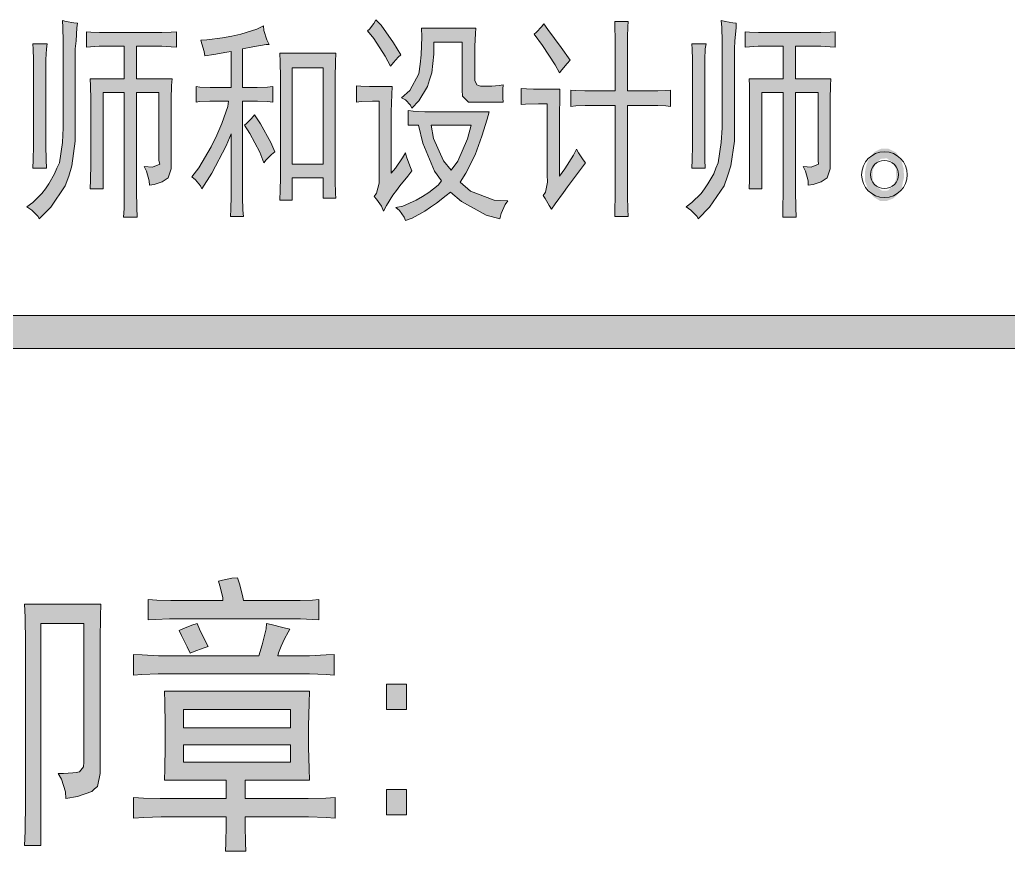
# Model space of a CAD drawing. Header units: millimetres. Extents: x 805 to 6044844, y 120 to 7887884.
# Drawn here: x 6037341 to 6039287, y 7861312 to 7862948 of the extents above; entities that cross this region are included whole.
import ezdxf

# ---------------------------------------------------------------- set-up
doc = ezdxf.new("R2010")
doc.units = ezdxf.units.MM

msp = doc.modelspace()

# ---------------------------------------------------------------- hatches: boundary and pattern name
h = msp.add_hatch(color=0)
h.dxf.hatch_style = 2
h.paths.add_polyline_path([(6037454.5, 7862941.7), (6037453.4, 7862932.1), (6037451.8, 7862906.8), (6037450.2, 7862890.7), (6037450.2, 7862738.8), (6037450.2, 7862709.3), (6037443.7, 7862660.5), (6037437.3, 7862640.6), (6037430.3, 7862621.3), (6037401.9, 7862579.5), (6037379.3, 7862556.4), (6037377.2, 7862561.2), (6037364.9, 7862573.5), (6037355.2, 7862580), (6037367, 7862588.6), (6037384.7, 7862606.3), (6037391.7, 7862615.4), (6037398.1, 7862625.1), (6037409.4, 7862644.9), (6037414.2, 7862656.2), (6037419.1, 7862666.9), (6037425, 7862706.6), (6037426.6, 7862735.6), (6037426.6, 7862892.3), (6037426.6, 7862906.3), (6037425.5, 7862933.1), (6037425, 7862946.5), (6037432.5, 7862944.9), (6037447.5, 7862942.2)])
h = msp.add_hatch(color=0)
h.dxf.hatch_style = 2
h.paths.add_polyline_path([(6038042.1, 7862948.2), (6038052.3, 7862937.4), (6038077, 7862902.5), (6038091.5, 7862878.9), (6038086.1, 7862874.6), (6038076.5, 7862863.9), (6038071.1, 7862856.9), (6038060.4, 7862876.8), (6038037.8, 7862911.1), (6038025.5, 7862926.1), (6038029.3, 7862929.9), (6038037.8, 7862940.6)])
h = msp.add_hatch(color=0)
h.dxf.hatch_style = 2
h.paths.add_polyline_path([(6038372.7, 7862940.1), (6038380.8, 7862928.8), (6038407.1, 7862893.4), (6038424.8, 7862868.7), (6038418.9, 7862862.3), (6038408.2, 7862849.4), (6038403.3, 7862843.5), (6038394.7, 7862859.6), (6038370.1, 7862897.7), (6038354, 7862919.7), (6038358.2, 7862924), (6038367.9, 7862934.2)])
h = msp.add_hatch(color=0)
h.dxf.hatch_style = 2
h.paths.add_polyline_path([(6038513.3, 7862808.1), (6038513.3, 7862892.3), (6038513.3, 7862909.5), (6038512.8, 7862935.8), (6038512.3, 7862944.9), (6038538.6, 7862944.9), (6038538, 7862934.2), (6038537.5, 7862914.3), (6038537.5, 7862906.3), (6038537.5, 7862808.1), (6038589.6, 7862808.1), (6038597.1, 7862808.1), (6038613.2, 7862809.2), (6038622.3, 7862809.7), (6038622.3, 7862777.5), (6038612.6, 7862778.6), (6038597.1, 7862779.6), (6038590.6, 7862779.6), (6038537.5, 7862779.6), (6038537.5, 7862610.6), (6038537.5, 7862600.4), (6038538, 7862575.7), (6038538.6, 7862561.2), (6038512.3, 7862561.2), (6038512.8, 7862575.7), (6038513.3, 7862599.3), (6038513.3, 7862609), (6038513.3, 7862779.6), (6038464, 7862779.6), (6038454.3, 7862779.6), (6038435.5, 7862778.6), (6038425.9, 7862777.5), (6038425.9, 7862809.7), (6038435.5, 7862809.2), (6038453.2, 7862808.1), (6038461.3, 7862808.1)])
h = msp.add_hatch(color=0)
h.dxf.hatch_style = 2
h.paths.add_polyline_path([(6038751.6, 7862941.7), (6038751.1, 7862932.1), (6038748.9, 7862906.8), (6038747.9, 7862890.7), (6038747.9, 7862738.8), (6038747.9, 7862709.3), (6038740.9, 7862660.5), (6038734.5, 7862640.6), (6038728, 7862621.3), (6038699, 7862579.5), (6038676.5, 7862556.4), (6038674.4, 7862561.2), (6038662, 7862573.5), (6038652.9, 7862580), (6038664.2, 7862588.6), (6038682.4, 7862606.3), (6038688.8, 7862615.4), (6038695.3, 7862625.1), (6038707.1, 7862644.9), (6038711.4, 7862656.2), (6038716.2, 7862666.9), (6038722.1, 7862706.6), (6038723.7, 7862735.6), (6038723.7, 7862892.3), (6038723.7, 7862906.3), (6038723.2, 7862933.1), (6038722.1, 7862946.5), (6038730.2, 7862944.9), (6038744.7, 7862942.2)])
h = msp.add_hatch(color=0)
h.dxf.hatch_style = 2
h.paths.add_polyline_path([(6037612.8, 7862922.9), (6037620.8, 7862922.9), (6037639.1, 7862924), (6037649.3, 7862924.5), (6037649.3, 7862894.5), (6037639.1, 7862895), (6037620.8, 7862896.1), (6037612.8, 7862896.1), (6037570.9, 7862896.1), (6037570.9, 7862831.7), (6037640.7, 7862831.7), (6037639.6, 7862818.8), (6037639.1, 7862792), (6037639.1, 7862777.5), (6037639.1, 7862668), (6037639.1, 7862654.6), (6037633.2, 7862636.9), (6037627.3, 7862633.1), (6037621.4, 7862629.4), (6037605.8, 7862624), (6037596.2, 7862622.4), (6037595.6, 7862631.5), (6037590.3, 7862650.3), (6037586, 7862659.4), (6037602.1, 7862658.3), (6037616.6, 7862664.2), (6037614.9, 7862671.2), (6037614.9, 7862804.9), (6037570.9, 7862804.9), (6037570.9, 7862624), (6037570.9, 7862610.6), (6037571.5, 7862578.4), (6037572, 7862559.6), (6037545.2, 7862559.6), (6037546.2, 7862576.8), (6037546.8, 7862609.5), (6037546.8, 7862625.6), (6037546.8, 7862804.9), (6037504.9, 7862804.9), (6037504.9, 7862615.4), (6037479.7, 7862615.4), (6037480.2, 7862633.1), (6037480.8, 7862664.2), (6037480.8, 7862678.2), (6037480.8, 7862777.5), (6037480.8, 7862791.4), (6037480.2, 7862818.3), (6037479.7, 7862831.7), (6037546.8, 7862831.7), (6037546.8, 7862896.1), (6037506, 7862896.1), (6037497.4, 7862896.1), (6037480.2, 7862895), (6037472.2, 7862894.5), (6037472.2, 7862924.5), (6037480.8, 7862924), (6037497.9, 7862922.9), (6037506, 7862922.9)])
h = msp.add_hatch(color=0)
h.dxf.hatch_style = 2
h.paths.add_polyline_path([(6037831.8, 7862899.3), (6037825.9, 7862899.3), (6037800.1, 7862895), (6037779.7, 7862890.7), (6037779.7, 7862815.1), (6037799, 7862815.1), (6037808.1, 7862815.1), (6037828.5, 7862815.6), (6037839.3, 7862816.7), (6037839.3, 7862786.1), (6037828.5, 7862787.1), (6037808.7, 7862787.7), (6037800.1, 7862787.7), (6037779.7, 7862787.7), (6037779.7, 7862613.8), (6037779.7, 7862599.3), (6037780.2, 7862573.5), (6037781.3, 7862561.2), (6037755.6, 7862561.2), (6037756.6, 7862575.2), (6037757.2, 7862600.9), (6037757.2, 7862613.8), (6037757.2, 7862723.8), (6037747.5, 7862700.2), (6037719.1, 7862646), (6037699.7, 7862615.4), (6037697.1, 7862621.3), (6037686.9, 7862633.1), (6037679.9, 7862639), (6037693.8, 7862656.7), (6037718, 7862698.1), (6037728.7, 7862721.1), (6037738.9, 7862744.2), (6037750.7, 7862777.5), (6037751.8, 7862787.7), (6037729.3, 7862787.7), (6037715.3, 7862787.7), (6037694.9, 7862787.1), (6037688.5, 7862786.1), (6037688.5, 7862816.7), (6037695.4, 7862815.6), (6037715.8, 7862815.1), (6037729.3, 7862815.1), (6037757.2, 7862815.1), (6037757.2, 7862885.9), (6037748.6, 7862884.3), (6037722.8, 7862880), (6037705.1, 7862877.3), (6037704, 7862885.9), (6037699.7, 7862900.9), (6037697.6, 7862907.9), (6037709.4, 7862908.4), (6037740, 7862912.7), (6037758.2, 7862916), (6037776.5, 7862919.7), (6037807.6, 7862929.9), (6037820.5, 7862936.3), (6037821.6, 7862927.2), (6037827.5, 7862908.4)])
h = msp.add_hatch(color=0)
h.dxf.hatch_style = 2
h.paths.add_polyline_path([(6038234.8, 7862786.1), (6038224.1, 7862786.1), (6038212.3, 7862797.9), (6038211.7, 7862809.7), (6038211.7, 7862904.1), (6038155.9, 7862904.1), (6038155.9, 7862880.5), (6038152.2, 7862843.5), (6038147.9, 7862830.1), (6038143.6, 7862816.7), (6038126.4, 7862788.8), (6038113, 7862774.3), (6038110.3, 7862780.2), (6038100.1, 7862790.4), (6038092.6, 7862794.7), (6038108.7, 7862809.2), (6038126.4, 7862841.9), (6038129.1, 7862860.7), (6038131.2, 7862878.9), (6038132.8, 7862914.3), (6038131.8, 7862931.5), (6038238.6, 7862931.5), (6038238, 7862921.3), (6038237, 7862896.1), (6038237, 7862880.5), (6038237, 7862834.9), (6038237, 7862828.5), (6038240.7, 7862820.4), (6038243.9, 7862818.8), (6038247.7, 7862817.7), (6038257.4, 7862817.2), (6038263.8, 7862817.2), (6038270.2, 7862817.7), (6038284.7, 7862818.8), (6038292.8, 7862819.9), (6038291.7, 7862811.3), (6038291.7, 7862794.7), (6038292.8, 7862786.1)])
h = msp.add_hatch(color=0)
h.dxf.hatch_style = 2
h.paths.add_polyline_path([(6038910, 7862922.9), (6038918, 7862922.9), (6038936.3, 7862924), (6038946.4, 7862924.5), (6038946.4, 7862894.5), (6038936.3, 7862895), (6038918, 7862896.1), (6038910, 7862896.1), (6038868.1, 7862896.1), (6038868.1, 7862831.7), (6038937.9, 7862831.7), (6038937.3, 7862818.8), (6038936.3, 7862792), (6038936.3, 7862777.5), (6038936.3, 7862668), (6038936.3, 7862654.6), (6038930.3, 7862636.9), (6038924.4, 7862633.1), (6038918.5, 7862629.4), (6038903, 7862624), (6038893.3, 7862622.4), (6038892.8, 7862631.5), (6038887.9, 7862650.3), (6038883.1, 7862659.4), (6038899.2, 7862658.3), (6038913.7, 7862664.2), (6038912.6, 7862671.2), (6038912.6, 7862804.9), (6038868.1, 7862804.9), (6038868.1, 7862624), (6038868.1, 7862610.6), (6038868.6, 7862578.4), (6038869.2, 7862559.6), (6038842.9, 7862559.6), (6038843.4, 7862576.8), (6038843.9, 7862609.5), (6038843.9, 7862625.6), (6038843.9, 7862804.9), (6038802.1, 7862804.9), (6038802.1, 7862615.4), (6038776.9, 7862615.4), (6038777.4, 7862633.1), (6038777.9, 7862664.2), (6038777.9, 7862678.2), (6038777.9, 7862777.5), (6038777.9, 7862791.4), (6038777.4, 7862818.3), (6038776.9, 7862831.7), (6038843.9, 7862831.7), (6038843.9, 7862896.1), (6038803.7, 7862896.1), (6038794.6, 7862896.1), (6038777.4, 7862895), (6038769.3, 7862894.5), (6038769.3, 7862924.5), (6038777.9, 7862924), (6038795.1, 7862922.9), (6038803.7, 7862922.9)])
h = msp.add_hatch(color=0)
h.dxf.hatch_style = 2
h.paths.add_polyline_path([(6037394.9, 7862900.9), (6037393.3, 7862890.7), (6037392.2, 7862870.3), (6037392.2, 7862860.7), (6037392.2, 7862713.6), (6037392.2, 7862700.7), (6037392.8, 7862672.3), (6037393.3, 7862656.2), (6037367, 7862656.2), (6037367.5, 7862672.3), (6037368.1, 7862700.2), (6037368.1, 7862712), (6037368.1, 7862862.3), (6037368.1, 7862870.3), (6037367.5, 7862890.2), (6037367, 7862900.9)])
h = msp.add_hatch(color=0)
h.dxf.hatch_style = 2
h.paths.add_polyline_path([(6038692.1, 7862900.9), (6038690.5, 7862890.7), (6038689.4, 7862870.3), (6038689.4, 7862860.7), (6038689.4, 7862713.6), (6038689.4, 7862700.7), (6038689.9, 7862672.3), (6038690.5, 7862656.2), (6038664.2, 7862656.2), (6038664.7, 7862672.3), (6038665.2, 7862700.2), (6038665.2, 7862712), (6038665.2, 7862862.3), (6038665.2, 7862870.3), (6038664.7, 7862890.2), (6038664.2, 7862900.9)])
h = msp.add_hatch(color=0)
h.paths.add_polyline_path([(6037963.2, 7862882.7), (6037962.7, 7862865.5), (6037962.2, 7862834.4), (6037962.2, 7862819.9), (6037962.2, 7862646), (6037962.2, 7862631), (6037962.7, 7862606.3), (6037963.2, 7862597.2), (6037938, 7862597.2), (6037938, 7862637.4), (6037877.4, 7862637.4), (6037877.4, 7862593.4), (6037853.2, 7862593.4), (6037853.8, 7862612.7), (6037854.3, 7862636.9), (6037854.3, 7862640.6), (6037854.3, 7862819.9), (6037854.3, 7862834.4), (6037853.8, 7862865.5), (6037853.2, 7862882.7)])
h.paths.add_polyline_path([(6037938, 7862664.2), (6037938, 7862853.7), (6037877.4, 7862853.7), (6037877.4, 7862664.2)])
h = msp.add_hatch(color=0)
h.dxf.hatch_style = 2
h.paths.add_polyline_path([(6038073.8, 7862816.7), (6038073.3, 7862801.1), (6038072.2, 7862767.3), (6038072.2, 7862749), (6038072.2, 7862646), (6038080.8, 7862656.2), (6038094.7, 7862676.6), (6038100.1, 7862686.3), (6038102.2, 7862678.2), (6038108.7, 7862660.5), (6038113, 7862650.8), (6038104.9, 7862640.6), (6038089.4, 7862621.3), (6038082.4, 7862612.2), (6038075.4, 7862603.1), (6038063.1, 7862582.7), (6038057.2, 7862571.4), (6038052.9, 7862581.1), (6038043.2, 7862595), (6038038.4, 7862600.4), (6038043.2, 7862606.8), (6038048.6, 7862626.7), (6038048.6, 7862639), (6038048.6, 7862787.7), (6038035.2, 7862787.7), (6038013.2, 7862787.1), (6038004, 7862786.1), (6038004, 7862818.3), (6038012.1, 7862817.2), (6038029.3, 7862816.7), (6038038.4, 7862816.7)])
h = msp.add_hatch(color=0)
h.dxf.hatch_style = 2
h.paths.add_polyline_path([(6038404.4, 7862811.3), (6038403.9, 7862795.2), (6038403.3, 7862761.4), (6038403.3, 7862743.7), (6038403.3, 7862640.6), (6038414.1, 7862655.1), (6038431.2, 7862681.4), (6038437.1, 7862693.2), (6038440.9, 7862686.3), (6038450, 7862672.8), (6038454.8, 7862666.4), (6038419.4, 7862619.2), (6038411.4, 7862607.9), (6038395.3, 7862585.9), (6038387.8, 7862575.2), (6038383.5, 7862582.7), (6038375.4, 7862596.1), (6038371.7, 7862602), (6038376, 7862609), (6038379.7, 7862628.8), (6038379.2, 7862642.8), (6038379.2, 7862782.9), (6038362, 7862782.9), (6038336.8, 7862781.8), (6038328.2, 7862781.2), (6038328.2, 7862812.9), (6038338.4, 7862812.4), (6038352.3, 7862811.3), (6038356.1, 7862811.3)])
h = msp.add_hatch(color=0)
h.paths.add_polyline_path([(6038105.5, 7862769.4), (6038115.7, 7862768.4), (6038138.2, 7862767.3), (6038151.1, 7862767.3), (6038264.9, 7862767.3), (6038261.1, 7862752.3), (6038250.9, 7862719), (6038243.9, 7862700.7), (6038237.5, 7862682.5), (6038219.2, 7862646.5), (6038208, 7862628.8), (6038228.4, 7862611.1), (6038275.1, 7862592.9), (6038301.9, 7862591.8), (6038296.5, 7862584.3), (6038289, 7862566.6), (6038286.3, 7862556.4), (6038259.5, 7862563.9), (6038210.7, 7862590.2), (6038189.2, 7862609), (6038180.6, 7862602), (6038161.3, 7862587), (6038149.5, 7862579.5), (6038138.2, 7862571.4), (6038113.5, 7862558), (6038100.1, 7862553.2), (6038098, 7862559.6), (6038088.3, 7862572.5), (6038081.3, 7862578.4), (6038095.3, 7862581.6), (6038121.6, 7862592.9), (6038133.9, 7862600.4), (6038146.3, 7862607.9), (6038165, 7862622.9), (6038171.5, 7862631), (6038157.5, 7862650.3), (6038134.5, 7862705), (6038125.9, 7862740.5), (6038105.5, 7862740.5)])
h.paths.add_polyline_path([(6038190.3, 7862652.4), (6038203.1, 7862669.6), (6038222.5, 7862713.6), (6038229.4, 7862740.5), (6038151.1, 7862740.5), (6038155.4, 7862714.2), (6038175.2, 7862670.7)])
h = msp.add_hatch(color=0)
h.dxf.hatch_style = 2
h.paths.add_polyline_path([(6037821.6, 7862666.4), (6037813.5, 7862687.3), (6037794.2, 7862724.4), (6037783.5, 7862740.5), (6037787.2, 7862743.7), (6037796.9, 7862753.9), (6037802.8, 7862760.9), (6037814.6, 7862743.1), (6037835, 7862706.6), (6037843, 7862688.4), (6037836.6, 7862683), (6037825.9, 7862672.3)])
h = msp.add_hatch(color=0)
h.paths.add_polyline_path([(6039078.5, 7862664.2), (6039081.2, 7862655.1), (6039081.7, 7862636.9), (6039079.5, 7862628.3), (6039077.9, 7862619.2), (6039071, 7862605.8), (6039065.6, 7862600.9), (6039060.8, 7862596.6), (6039048.4, 7862591.8), (6039041.4, 7862591.8), (6039034.5, 7862591.8), (6039022.1, 7862599.3), (6039016.2, 7862606.8), (6039010.8, 7862614.9), (6039004.9, 7862631), (6039004.9, 7862640.1), (6039004.9, 7862648.7), (6039008.2, 7862664.2), (6039011.4, 7862671.2), (6039014.6, 7862678.2), (6039024.3, 7862688.4), (6039030.7, 7862691.6), (6039037.7, 7862694.8), (6039051.6, 7862694.3), (6039058.6, 7862690.5), (6039066.1, 7862686.8), (6039075.8, 7862673.9)])
h.paths.add_polyline_path([(6039055.4, 7862617), (6039061.3, 7862622.4), (6039066.7, 7862636.3), (6039066.1, 7862644.9), (6039066.1, 7862654.1), (6039059.7, 7862666.9), (6039053.8, 7862671.2), (6039047.9, 7862675.5), (6039036.1, 7862674.4), (6039030.7, 7862669.6), (6039025.3, 7862664.2), (6039020, 7862650.8), (6039020, 7862642.8), (6039020, 7862634.2), (6039025.9, 7862620.8), (6039032.3, 7862616.5), (6039038.2, 7862611.7), (6039050, 7862612.2)])
h = msp.add_hatch(color=0)
h.dxf.hatch_style = 2
h.paths.add_polyline_path([(6035838.5, 7862301.5), (6035838.5, 7862365.9), (6043344, 7862365.9), (6043344, 7862301.5)])
h = msp.add_hatch(color=0)
h.dxf.hatch_style = 2
h.paths.add_polyline_path([(6037769.5, 7861850.1), (6037773.8, 7861837.8), (6037779.7, 7861815.2), (6037781.3, 7861805), (6037881.1, 7861805), (6037892.9, 7861805), (6037917.1, 7861806.1), (6037930, 7861807.2), (6037930, 7861766.9), (6037917.1, 7861768), (6037893.5, 7861769.1), (6037882.7, 7861769.1), (6037651.4, 7861769.1), (6037635.9, 7861769.1), (6037607.4, 7861768), (6037593.5, 7861766.9), (6037593.5, 7861807.2), (6037610.7, 7861806.1), (6037638.6, 7861805), (6037649.3, 7861805), (6037740.5, 7861805), (6037740.5, 7861810.4), (6037736.2, 7861829.7), (6037732.5, 7861843.1), (6037740, 7861845.3), (6037758.2, 7861849)])
h = msp.add_hatch(color=0)
h.dxf.hatch_style = 2
h.paths.add_polyline_path([(6037500.6, 7861798), (6037500.1, 7861774.4), (6037499, 7861727.2), (6037499, 7861703.6), (6037499, 7861485.2), (6037499, 7861464.8), (6037493.7, 7861439.5), (6037488.3, 7861434.7), (6037482.9, 7861429.3), (6037454.5, 7861419.7), (6037431.4, 7861415.4), (6037430.9, 7861428.8), (6037423.3, 7861453.5), (6037416.4, 7861464.8), (6037427.1, 7861464.8), (6037445.4, 7861465.8), (6037451.8, 7861466.9), (6037458.8, 7861468), (6037466.3, 7861478.2), (6037466.8, 7861487.3), (6037466.8, 7861759.9), (6037382.6, 7861759.9), (6037382.6, 7861323.1), (6037350.4, 7861323.1), (6037351.4, 7861351), (6037352, 7861409.5), (6037352, 7861440.1), (6037352, 7861696.6), (6037352, 7861721.8), (6037351.4, 7861772.3), (6037350.4, 7861798)])
h = msp.add_hatch(color=0)
h.dxf.hatch_style = 2
h.paths.add_polyline_path([(6037894.6, 7861696.6), (6037911.2, 7861696.6), (6037944.5, 7861698.2), (6037960, 7861699.3), (6037960, 7861658.5), (6037944.5, 7861659.6), (6037911.2, 7861660.7), (6037894.6, 7861660.7), (6037629.4, 7861660.7), (6037613.3, 7861660.7), (6037581.1, 7861659.6), (6037565, 7861658.5), (6037565, 7861699.3), (6037581.7, 7861698.2), (6037613.9, 7861696.6), (6037629.4, 7861696.6), (6037811.9, 7861696.6), (6037818.3, 7861718.1), (6037825.9, 7861749.7), (6037826.9, 7861759.9), (6037836.1, 7861757.8), (6037859.1, 7861751.9), (6037872.6, 7861748.7), (6037869.3, 7861742.8), (6037862.4, 7861729.9), (6037859.1, 7861722.9), (6037855.4, 7861715.4), (6037850.5, 7861702.5), (6037848.9, 7861696.6)])
h = msp.add_hatch(color=0)
h.dxf.hatch_style = 2
h.paths.add_polyline_path([(6037654.7, 7861746.5), (6037662.2, 7861749.7), (6037679.9, 7861756.7), (6037690.1, 7861759.9), (6037694.9, 7861748.7), (6037706.2, 7861726.1), (6037712.1, 7861714.9), (6037701.9, 7861711.6), (6037684.2, 7861704.7), (6037676.7, 7861701.4), (6037670.8, 7861713.8), (6037659.5, 7861736.3)])
h = msp.add_hatch(color=0)
h.dxf.hatch_style = 2
h.paths.add_polyline_path([(6038102.2, 7861590.9), (6038063.1, 7861590.9), (6038063.1, 7861640.8), (6038102.2, 7861640.8)])
h = msp.add_hatch(color=0)
h.paths.add_polyline_path([(6037911.2, 7861626.8), (6037910.7, 7861603.2), (6037909.6, 7861558.2), (6037909.6, 7861536.7), (6037909.6, 7861516.8), (6037910.7, 7861473.9), (6037911.2, 7861451.4), (6037784.5, 7861451.4), (6037784.5, 7861415.4), (6037892.9, 7861415.4), (6037908.5, 7861415.4), (6037943.4, 7861416.5), (6037962.2, 7861417.5), (6037962.2, 7861376.8), (6037944.5, 7861378.4), (6037909.6, 7861379.4), (6037892.9, 7861379.4), (6037784.5, 7861379.4), (6037784.5, 7861362.3), (6037785.6, 7861328.5), (6037786.1, 7861311.8), (6037745.9, 7861311.8), (6037746.4, 7861328.5), (6037747.5, 7861362.3), (6037747.5, 7861379.4), (6037632.7, 7861379.4), (6037619.2, 7861379.4), (6037585.4, 7861378.4), (6037565, 7861376.8), (6037565, 7861417.5), (6037584.4, 7861416.5), (6037617.6, 7861415.4), (6037631, 7861415.4), (6037747.5, 7861415.4), (6037747.5, 7861451.4), (6037625.7, 7861451.4), (6037626.8, 7861473.9), (6037627.3, 7861517.9), (6037627.3, 7861539.4), (6037627.3, 7861560.8), (6037626.8, 7861604.3), (6037625.7, 7861626.8)])
h.paths.add_polyline_path([(6037874.2, 7861554.9), (6037874.2, 7861590.9), (6037663.2, 7861590.9), (6037663.2, 7861554.9)])
h.paths.add_polyline_path([(6037874.2, 7861487.3), (6037874.2, 7861521.1), (6037663.2, 7861521.1), (6037663.2, 7861487.3)])
h = msp.add_hatch(color=0)
h.dxf.hatch_style = 2
h.paths.add_polyline_path([(6038102.2, 7861383.7), (6038063.1, 7861383.7), (6038063.1, 7861433.1), (6038102.2, 7861433.1)])

# ---------------------------------------------------------------- linework, layer by layer
at = {"color": 0, "lineweight": 0}
for points in [[(6037454.5, 7862941.7), (6037453.4, 7862932.1), (6037451.8, 7862906.8), (6037450.2, 7862890.7), (6037450.2, 7862738.8), (6037450.2, 7862709.3), (6037443.7, 7862660.5), (6037437.3, 7862640.6), (6037430.3, 7862621.3), (6037401.9, 7862579.5), (6037379.3, 7862556.4), (6037377.2, 7862561.2), (6037364.9, 7862573.5), (6037355.2, 7862580), (6037367, 7862588.6), (6037384.7, 7862606.3), (6037391.7, 7862615.4), (6037398.1, 7862625.1), (6037409.4, 7862644.9), (6037414.2, 7862656.2), (6037419.1, 7862666.9), (6037425, 7862706.6), (6037426.6, 7862735.6), (6037426.6, 7862892.3), (6037426.6, 7862906.3), (6037425.5, 7862933.1), (6037425, 7862946.5), (6037432.5, 7862944.9), (6037447.5, 7862942.2)], [(6038042.1, 7862948.2), (6038052.3, 7862937.4), (6038077, 7862902.5), (6038091.5, 7862878.9), (6038086.1, 7862874.6), (6038076.5, 7862863.9), (6038071.1, 7862856.9), (6038060.4, 7862876.8), (6038037.8, 7862911.1), (6038025.5, 7862926.1), (6038029.3, 7862929.9), (6038037.8, 7862940.6)], [(6038372.7, 7862940.1), (6038380.8, 7862928.8), (6038407.1, 7862893.4), (6038424.8, 7862868.7), (6038418.9, 7862862.3), (6038408.2, 7862849.4), (6038403.3, 7862843.5), (6038394.7, 7862859.6), (6038370.1, 7862897.7), (6038354, 7862919.7), (6038358.2, 7862924), (6038367.9, 7862934.2)], [(6038513.3, 7862808.1), (6038513.3, 7862892.3), (6038513.3, 7862909.5), (6038512.8, 7862935.8), (6038512.3, 7862944.9), (6038538.6, 7862944.9), (6038538, 7862934.2), (6038537.5, 7862914.3), (6038537.5, 7862906.3), (6038537.5, 7862808.1), (6038589.6, 7862808.1), (6038597.1, 7862808.1), (6038613.2, 7862809.2), (6038622.3, 7862809.7), (6038622.3, 7862777.5), (6038612.6, 7862778.6), (6038597.1, 7862779.6), (6038590.6, 7862779.6), (6038537.5, 7862779.6), (6038537.5, 7862610.6), (6038537.5, 7862600.4), (6038538, 7862575.7), (6038538.6, 7862561.2), (6038512.3, 7862561.2), (6038512.8, 7862575.7), (6038513.3, 7862599.3), (6038513.3, 7862609), (6038513.3, 7862779.6), (6038464, 7862779.6), (6038454.3, 7862779.6), (6038435.5, 7862778.6), (6038425.9, 7862777.5), (6038425.9, 7862809.7), (6038435.5, 7862809.2), (6038453.2, 7862808.1), (6038461.3, 7862808.1)], [(6038751.6, 7862941.7), (6038751.1, 7862932.1), (6038748.9, 7862906.8), (6038747.9, 7862890.7), (6038747.9, 7862738.8), (6038747.9, 7862709.3), (6038740.9, 7862660.5), (6038734.5, 7862640.6), (6038728, 7862621.3), (6038699, 7862579.5), (6038676.5, 7862556.4), (6038674.4, 7862561.2), (6038662, 7862573.5), (6038652.9, 7862580), (6038664.2, 7862588.6), (6038682.4, 7862606.3), (6038688.8, 7862615.4), (6038695.3, 7862625.1), (6038707.1, 7862644.9), (6038711.4, 7862656.2), (6038716.2, 7862666.9), (6038722.1, 7862706.6), (6038723.7, 7862735.6), (6038723.7, 7862892.3), (6038723.7, 7862906.3), (6038723.2, 7862933.1), (6038722.1, 7862946.5), (6038730.2, 7862944.9), (6038744.7, 7862942.2)], [(6037612.8, 7862922.9), (6037620.8, 7862922.9), (6037639.1, 7862924), (6037649.3, 7862924.5), (6037649.3, 7862894.5), (6037639.1, 7862895), (6037620.8, 7862896.1), (6037612.8, 7862896.1), (6037570.9, 7862896.1), (6037570.9, 7862831.7), (6037640.7, 7862831.7), (6037639.6, 7862818.8), (6037639.1, 7862792), (6037639.1, 7862777.5), (6037639.1, 7862668), (6037639.1, 7862654.6), (6037633.2, 7862636.9), (6037627.3, 7862633.1), (6037621.4, 7862629.4), (6037605.8, 7862624), (6037596.2, 7862622.4), (6037595.6, 7862631.5), (6037590.3, 7862650.3), (6037586, 7862659.4), (6037602.1, 7862658.3), (6037616.6, 7862664.2), (6037614.9, 7862671.2), (6037614.9, 7862804.9), (6037570.9, 7862804.9), (6037570.9, 7862624), (6037570.9, 7862610.6), (6037571.5, 7862578.4), (6037572, 7862559.6), (6037545.2, 7862559.6), (6037546.2, 7862576.8), (6037546.8, 7862609.5), (6037546.8, 7862625.6), (6037546.8, 7862804.9), (6037504.9, 7862804.9), (6037504.9, 7862615.4), (6037479.7, 7862615.4), (6037480.2, 7862633.1), (6037480.8, 7862664.2), (6037480.8, 7862678.2), (6037480.8, 7862777.5), (6037480.8, 7862791.4), (6037480.2, 7862818.3), (6037479.7, 7862831.7), (6037546.8, 7862831.7), (6037546.8, 7862896.1), (6037506, 7862896.1), (6037497.4, 7862896.1), (6037480.2, 7862895), (6037472.2, 7862894.5), (6037472.2, 7862924.5), (6037480.8, 7862924), (6037497.9, 7862922.9), (6037506, 7862922.9)], [(6037831.8, 7862899.3), (6037825.9, 7862899.3), (6037800.1, 7862895), (6037779.7, 7862890.7), (6037779.7, 7862815.1), (6037799, 7862815.1), (6037808.1, 7862815.1), (6037828.5, 7862815.6), (6037839.3, 7862816.7), (6037839.3, 7862786.1), (6037828.5, 7862787.1), (6037808.7, 7862787.7), (6037800.1, 7862787.7), (6037779.7, 7862787.7), (6037779.7, 7862613.8), (6037779.7, 7862599.3), (6037780.2, 7862573.5), (6037781.3, 7862561.2), (6037755.6, 7862561.2), (6037756.6, 7862575.2), (6037757.2, 7862600.9), (6037757.2, 7862613.8), (6037757.2, 7862723.8), (6037747.5, 7862700.2), (6037719.1, 7862646), (6037699.7, 7862615.4), (6037697.1, 7862621.3), (6037686.9, 7862633.1), (6037679.9, 7862639), (6037693.8, 7862656.7), (6037718, 7862698.1), (6037728.7, 7862721.1), (6037738.9, 7862744.2), (6037750.7, 7862777.5), (6037751.8, 7862787.7), (6037729.3, 7862787.7), (6037715.3, 7862787.7), (6037694.9, 7862787.1), (6037688.5, 7862786.1), (6037688.5, 7862816.7), (6037695.4, 7862815.6), (6037715.8, 7862815.1), (6037729.3, 7862815.1), (6037757.2, 7862815.1), (6037757.2, 7862885.9), (6037748.6, 7862884.3), (6037722.8, 7862880), (6037705.1, 7862877.3), (6037704, 7862885.9), (6037699.7, 7862900.9), (6037697.6, 7862907.9), (6037709.4, 7862908.4), (6037740, 7862912.7), (6037758.2, 7862916), (6037776.5, 7862919.7), (6037807.6, 7862929.9), (6037820.5, 7862936.3), (6037821.6, 7862927.2), (6037827.5, 7862908.4)], [(6038234.8, 7862786.1), (6038224.1, 7862786.1), (6038212.3, 7862797.9), (6038211.7, 7862809.7), (6038211.7, 7862904.1), (6038155.9, 7862904.1), (6038155.9, 7862880.5), (6038152.2, 7862843.5), (6038147.9, 7862830.1), (6038143.6, 7862816.7), (6038126.4, 7862788.8), (6038113, 7862774.3), (6038110.3, 7862780.2), (6038100.1, 7862790.4), (6038092.6, 7862794.7), (6038108.7, 7862809.2), (6038126.4, 7862841.9), (6038129.1, 7862860.7), (6038131.2, 7862878.9), (6038132.8, 7862914.3), (6038131.8, 7862931.5), (6038238.6, 7862931.5), (6038238, 7862921.3), (6038237, 7862896.1), (6038237, 7862880.5), (6038237, 7862834.9), (6038237, 7862828.5), (6038240.7, 7862820.4), (6038243.9, 7862818.8), (6038247.7, 7862817.7), (6038257.4, 7862817.2), (6038263.8, 7862817.2), (6038270.2, 7862817.7), (6038284.7, 7862818.8), (6038292.8, 7862819.9), (6038291.7, 7862811.3), (6038291.7, 7862794.7), (6038292.8, 7862786.1)], [(6038910, 7862922.9), (6038918, 7862922.9), (6038936.3, 7862924), (6038946.4, 7862924.5), (6038946.4, 7862894.5), (6038936.3, 7862895), (6038918, 7862896.1), (6038910, 7862896.1), (6038868.1, 7862896.1), (6038868.1, 7862831.7), (6038937.9, 7862831.7), (6038937.3, 7862818.8), (6038936.3, 7862792), (6038936.3, 7862777.5), (6038936.3, 7862668), (6038936.3, 7862654.6), (6038930.3, 7862636.9), (6038924.4, 7862633.1), (6038918.5, 7862629.4), (6038903, 7862624), (6038893.3, 7862622.4), (6038892.8, 7862631.5), (6038887.9, 7862650.3), (6038883.1, 7862659.4), (6038899.2, 7862658.3), (6038913.7, 7862664.2), (6038912.6, 7862671.2), (6038912.6, 7862804.9), (6038868.1, 7862804.9), (6038868.1, 7862624), (6038868.1, 7862610.6), (6038868.6, 7862578.4), (6038869.2, 7862559.6), (6038842.9, 7862559.6), (6038843.4, 7862576.8), (6038843.9, 7862609.5), (6038843.9, 7862625.6), (6038843.9, 7862804.9), (6038802.1, 7862804.9), (6038802.1, 7862615.4), (6038776.9, 7862615.4), (6038777.4, 7862633.1), (6038777.9, 7862664.2), (6038777.9, 7862678.2), (6038777.9, 7862777.5), (6038777.9, 7862791.4), (6038777.4, 7862818.3), (6038776.9, 7862831.7), (6038843.9, 7862831.7), (6038843.9, 7862896.1), (6038803.7, 7862896.1), (6038794.6, 7862896.1), (6038777.4, 7862895), (6038769.3, 7862894.5), (6038769.3, 7862924.5), (6038777.9, 7862924), (6038795.1, 7862922.9), (6038803.7, 7862922.9)], [(6037394.9, 7862900.9), (6037393.3, 7862890.7), (6037392.2, 7862870.3), (6037392.2, 7862860.7), (6037392.2, 7862713.6), (6037392.2, 7862700.7), (6037392.8, 7862672.3), (6037393.3, 7862656.2), (6037367, 7862656.2), (6037367.5, 7862672.3), (6037368.1, 7862700.2), (6037368.1, 7862712), (6037368.1, 7862862.3), (6037368.1, 7862870.3), (6037367.5, 7862890.2), (6037367, 7862900.9)], [(6038692.1, 7862900.9), (6038690.5, 7862890.7), (6038689.4, 7862870.3), (6038689.4, 7862860.7), (6038689.4, 7862713.6), (6038689.4, 7862700.7), (6038689.9, 7862672.3), (6038690.5, 7862656.2), (6038664.2, 7862656.2), (6038664.7, 7862672.3), (6038665.2, 7862700.2), (6038665.2, 7862712), (6038665.2, 7862862.3), (6038665.2, 7862870.3), (6038664.7, 7862890.2), (6038664.2, 7862900.9)], [(6037963.2, 7862882.7), (6037962.7, 7862865.5), (6037962.2, 7862834.4), (6037962.2, 7862819.9), (6037962.2, 7862646), (6037962.2, 7862631), (6037962.7, 7862606.3), (6037963.2, 7862597.2), (6037938, 7862597.2), (6037938, 7862637.4), (6037877.4, 7862637.4), (6037877.4, 7862593.4), (6037853.2, 7862593.4), (6037853.8, 7862612.7), (6037854.3, 7862636.9), (6037854.3, 7862640.6), (6037854.3, 7862819.9), (6037854.3, 7862834.4), (6037853.8, 7862865.5), (6037853.2, 7862882.7)], [(6037938, 7862664.2), (6037938, 7862853.7), (6037877.4, 7862853.7), (6037877.4, 7862664.2)], [(6038073.8, 7862816.7), (6038073.3, 7862801.1), (6038072.2, 7862767.3), (6038072.2, 7862749), (6038072.2, 7862646), (6038080.8, 7862656.2), (6038094.7, 7862676.6), (6038100.1, 7862686.3), (6038102.2, 7862678.2), (6038108.7, 7862660.5), (6038113, 7862650.8), (6038104.9, 7862640.6), (6038089.4, 7862621.3), (6038082.4, 7862612.2), (6038075.4, 7862603.1), (6038063.1, 7862582.7), (6038057.2, 7862571.4), (6038052.9, 7862581.1), (6038043.2, 7862595), (6038038.4, 7862600.4), (6038043.2, 7862606.8), (6038048.6, 7862626.7), (6038048.6, 7862639), (6038048.6, 7862787.7), (6038035.2, 7862787.7), (6038013.2, 7862787.1), (6038004, 7862786.1), (6038004, 7862818.3), (6038012.1, 7862817.2), (6038029.3, 7862816.7), (6038038.4, 7862816.7)], [(6038404.4, 7862811.3), (6038403.9, 7862795.2), (6038403.3, 7862761.4), (6038403.3, 7862743.7), (6038403.3, 7862640.6), (6038414.1, 7862655.1), (6038431.2, 7862681.4), (6038437.1, 7862693.2), (6038440.9, 7862686.3), (6038450, 7862672.8), (6038454.8, 7862666.4), (6038419.4, 7862619.2), (6038411.4, 7862607.9), (6038395.3, 7862585.9), (6038387.8, 7862575.2), (6038383.5, 7862582.7), (6038375.4, 7862596.1), (6038371.7, 7862602), (6038376, 7862609), (6038379.7, 7862628.8), (6038379.2, 7862642.8), (6038379.2, 7862782.9), (6038362, 7862782.9), (6038336.8, 7862781.8), (6038328.2, 7862781.2), (6038328.2, 7862812.9), (6038338.4, 7862812.4), (6038352.3, 7862811.3), (6038356.1, 7862811.3)], [(6038105.5, 7862769.4), (6038115.7, 7862768.4), (6038138.2, 7862767.3), (6038151.1, 7862767.3), (6038264.9, 7862767.3), (6038261.1, 7862752.3), (6038250.9, 7862719), (6038243.9, 7862700.7), (6038237.5, 7862682.5), (6038219.2, 7862646.5), (6038208, 7862628.8), (6038228.4, 7862611.1), (6038275.1, 7862592.9), (6038301.9, 7862591.8), (6038296.5, 7862584.3), (6038289, 7862566.6), (6038286.3, 7862556.4), (6038259.5, 7862563.9), (6038210.7, 7862590.2), (6038189.2, 7862609), (6038180.6, 7862602), (6038161.3, 7862587), (6038149.5, 7862579.5), (6038138.2, 7862571.4), (6038113.5, 7862558), (6038100.1, 7862553.2), (6038098, 7862559.6), (6038088.3, 7862572.5), (6038081.3, 7862578.4), (6038095.3, 7862581.6), (6038121.6, 7862592.9), (6038133.9, 7862600.4), (6038146.3, 7862607.9), (6038165, 7862622.9), (6038171.5, 7862631), (6038157.5, 7862650.3), (6038134.5, 7862705), (6038125.9, 7862740.5), (6038105.5, 7862740.5)], [(6037821.6, 7862666.4), (6037813.5, 7862687.3), (6037794.2, 7862724.4), (6037783.5, 7862740.5), (6037787.2, 7862743.7), (6037796.9, 7862753.9), (6037802.8, 7862760.9), (6037814.6, 7862743.1), (6037835, 7862706.6), (6037843, 7862688.4), (6037836.6, 7862683), (6037825.9, 7862672.3)], [(6038190.3, 7862652.4), (6038203.1, 7862669.6), (6038222.5, 7862713.6), (6038229.4, 7862740.5), (6038151.1, 7862740.5), (6038155.4, 7862714.2), (6038175.2, 7862670.7)], [(6035838.5, 7862301.5), (6035838.5, 7862365.9), (6043344, 7862365.9), (6043344, 7862301.5)], [(6037769.5, 7861850.1), (6037773.8, 7861837.8), (6037779.7, 7861815.2), (6037781.3, 7861805), (6037881.1, 7861805), (6037892.9, 7861805), (6037917.1, 7861806.1), (6037930, 7861807.2), (6037930, 7861766.9), (6037917.1, 7861768), (6037893.5, 7861769.1), (6037882.7, 7861769.1), (6037651.4, 7861769.1), (6037635.9, 7861769.1), (6037607.4, 7861768), (6037593.5, 7861766.9), (6037593.5, 7861807.2), (6037610.7, 7861806.1), (6037638.6, 7861805), (6037649.3, 7861805), (6037740.5, 7861805), (6037740.5, 7861810.4), (6037736.2, 7861829.7), (6037732.5, 7861843.1), (6037740, 7861845.3), (6037758.2, 7861849)], [(6037500.6, 7861798), (6037500.1, 7861774.4), (6037499, 7861727.2), (6037499, 7861703.6), (6037499, 7861485.2), (6037499, 7861464.8), (6037493.7, 7861439.5), (6037488.3, 7861434.7), (6037482.9, 7861429.3), (6037454.5, 7861419.7), (6037431.4, 7861415.4), (6037430.9, 7861428.8), (6037423.3, 7861453.5), (6037416.4, 7861464.8), (6037427.1, 7861464.8), (6037445.4, 7861465.8), (6037451.8, 7861466.9), (6037458.8, 7861468), (6037466.3, 7861478.2), (6037466.8, 7861487.3), (6037466.8, 7861759.9), (6037382.6, 7861759.9), (6037382.6, 7861323.1), (6037350.4, 7861323.1), (6037351.4, 7861351), (6037352, 7861409.5), (6037352, 7861440.1), (6037352, 7861696.6), (6037352, 7861721.8), (6037351.4, 7861772.3), (6037350.4, 7861798)], [(6037894.6, 7861696.6), (6037911.2, 7861696.6), (6037944.5, 7861698.2), (6037960, 7861699.3), (6037960, 7861658.5), (6037944.5, 7861659.6), (6037911.2, 7861660.7), (6037894.6, 7861660.7), (6037629.4, 7861660.7), (6037613.3, 7861660.7), (6037581.1, 7861659.6), (6037565, 7861658.5), (6037565, 7861699.3), (6037581.7, 7861698.2), (6037613.9, 7861696.6), (6037629.4, 7861696.6), (6037811.9, 7861696.6), (6037818.3, 7861718.1), (6037825.9, 7861749.7), (6037826.9, 7861759.9), (6037836.1, 7861757.8), (6037859.1, 7861751.9), (6037872.6, 7861748.7), (6037869.3, 7861742.8), (6037862.4, 7861729.9), (6037859.1, 7861722.9), (6037855.4, 7861715.4), (6037850.5, 7861702.5), (6037848.9, 7861696.6)], [(6037654.7, 7861746.5), (6037662.2, 7861749.7), (6037679.9, 7861756.7), (6037690.1, 7861759.9), (6037694.9, 7861748.7), (6037706.2, 7861726.1), (6037712.1, 7861714.9), (6037701.9, 7861711.6), (6037684.2, 7861704.7), (6037676.7, 7861701.4), (6037670.8, 7861713.8), (6037659.5, 7861736.3)], [(6038102.2, 7861590.9), (6038063.1, 7861590.9), (6038063.1, 7861640.8), (6038102.2, 7861640.8)], [(6037911.2, 7861626.8), (6037910.7, 7861603.2), (6037909.6, 7861558.2), (6037909.6, 7861536.7), (6037909.6, 7861516.8), (6037910.7, 7861473.9), (6037911.2, 7861451.4), (6037784.5, 7861451.4), (6037784.5, 7861415.4), (6037892.9, 7861415.4), (6037908.5, 7861415.4), (6037943.4, 7861416.5), (6037962.2, 7861417.5), (6037962.2, 7861376.8), (6037944.5, 7861378.4), (6037909.6, 7861379.4), (6037892.9, 7861379.4), (6037784.5, 7861379.4), (6037784.5, 7861362.3), (6037785.6, 7861328.5), (6037786.1, 7861311.8), (6037745.9, 7861311.8), (6037746.4, 7861328.5), (6037747.5, 7861362.3), (6037747.5, 7861379.4), (6037632.7, 7861379.4), (6037619.2, 7861379.4), (6037585.4, 7861378.4), (6037565, 7861376.8), (6037565, 7861417.5), (6037584.4, 7861416.5), (6037617.6, 7861415.4), (6037631, 7861415.4), (6037747.5, 7861415.4), (6037747.5, 7861451.4), (6037625.7, 7861451.4), (6037626.8, 7861473.9), (6037627.3, 7861517.9), (6037627.3, 7861539.4), (6037627.3, 7861560.8), (6037626.8, 7861604.3), (6037625.7, 7861626.8)], [(6037874.2, 7861554.9), (6037874.2, 7861590.9), (6037663.2, 7861590.9), (6037663.2, 7861554.9)], [(6037874.2, 7861487.3), (6037874.2, 7861521.1), (6037663.2, 7861521.1), (6037663.2, 7861487.3)], [(6038102.2, 7861383.7), (6038063.1, 7861383.7), (6038063.1, 7861433.1), (6038102.2, 7861433.1)]]:
    msp.add_lwpolyline(points, close=True, dxfattribs=at)
for centre, radius in [((6039043.3, 7862643.3), 44.9), ((6039043.3, 7862643.6), 27.6)]:
    msp.add_circle(centre, radius, dxfattribs=at)

doc.saveas('drawing.dxf')
